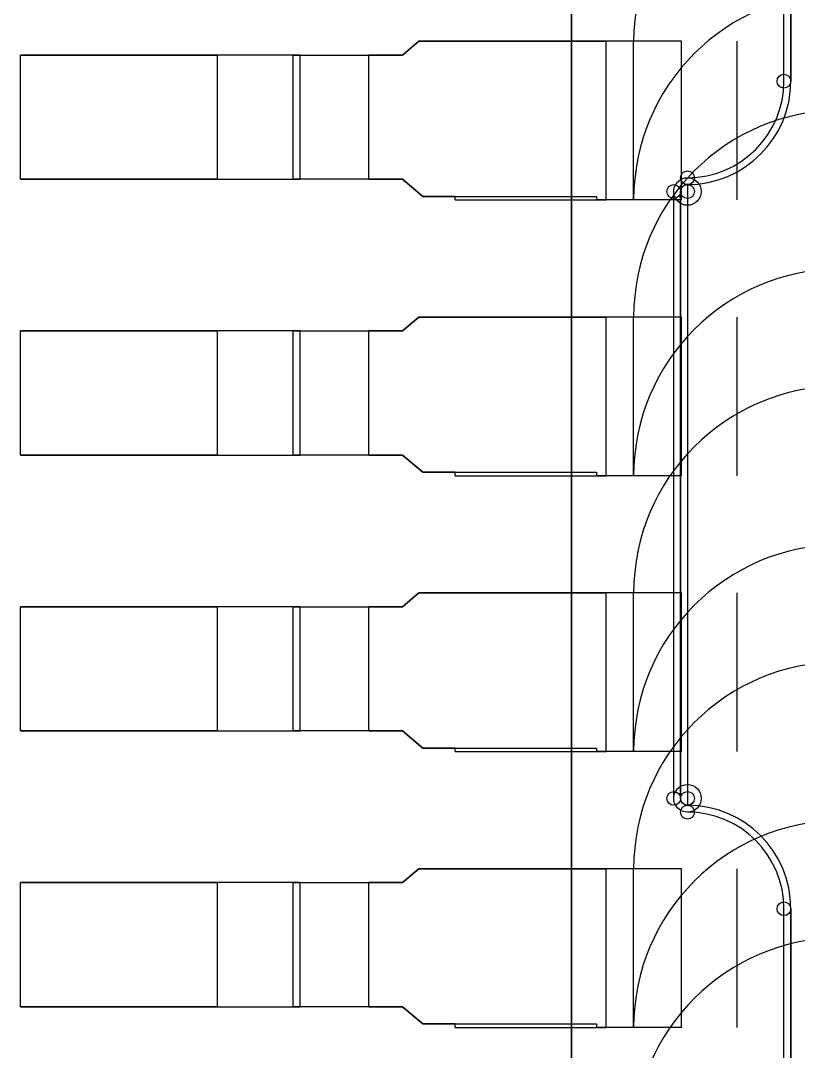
# Model space of a CAD drawing. Header units: millimetres. Extents: x -26.5 to 28.9, y -30 to 30.
# Drawn here: x 20.01 to 21.139, y -10.845 to -9.35 of the extents above; entities that cross this region are included whole.
import ezdxf

# ---------------------------------------------------------------- set-up
doc = ezdxf.new("R2010")
doc.units = ezdxf.units.MM
doc.layers.add('Feature', color=7, linetype='CONTINUOUS')

msp = doc.modelspace()

# ---------------------------------------------------------------- linework, layer by layer
at = {"layer": 'Feature'}
for p, q in [((20.81, -7.9989, 3.619), (20.81, -12.1811, 3.619)), ((20.81, -7.9989, 3.619), (20.81, -12.1811, 3.619)), ((21.1281, -9.43778, 4.5), (21.1281, -8.10778, 4.5)), ((21.1281, -9.43778, 4.5), (21.1281, -8.10778, 4.5)), ((21.1181, -9.43778, 4.15), (21.1181, -8.77298, 4.15)), ((21.1181, -9.43778, 4.15), (21.1181, -8.77298, 4.15)), ((21.1281, -8.77278, 4.16), (21.1281, -9.43778, 4.16)), ((21.1281, -8.77278, 4.16), (21.1281, -9.43778, 4.16)), ((20.81, -11.2961, 4.15), (20.81, -8.79653, 4.15)), ((20.81, -11.2961, 4.15), (20.81, -8.79653, 4.15)), ((20.5882, -9.38, 1.77328), (20.5646, -9.4, 1.74795)), ((20.5646, -9.4, 1.96789), (20.5882, -9.38, 1.99323)), ((20.5882, -9.38, 1.77328), (20.5646, -9.4, 1.74795)), ((20.5646, -9.4, 1.96789), (20.5882, -9.38, 1.99323)), ((20.9694, -9.38, 2.18205), (20.5882, -9.38, 1.77328)), ((20.5882, -9.38, 1.99323), (20.86, -9.38, 2.28462)), ((20.5882, -9.38, 1.99323), (20.5882, -9.38, 1.77328)), ((20.5882, -9.38, 1.99323), (20.86, -9.38, 2.28462)), ((20.9694, -9.38, 2.18205), (20.5882, -9.38, 1.77328)), ((20.5882, -9.38, 1.99323), (20.5882, -9.38, 1.77328)), ((20.86, -9.61, 2.28462), (20.86, -9.38, 2.28462)), ((20.86, -9.61, 2.28462), (20.86, -9.38, 2.28462)), ((20.9, -9.61, 3.05), (20.9, -9.38, 3.05)), ((20.9, -9.38, 2.38665), (20.9, -9.38, 3.05)), ((20.9, -9.61, 2.38665), (20.9, -9.38, 2.38665)), ((20.9, -9.61, 3.05), (20.9, -9.38, 3.05)), ((20.9, -9.61, 2.38665), (20.9, -9.38, 2.38665)), ((20.9, -9.38, 2.38665), (20.9, -9.38, 3.05)), ((20.9694, -9.61, 2.18205), (20.9694, -9.38, 2.18205)), ((20.9694, -9.61, 2.18205), (20.9694, -9.38, 2.18205)), ((21.05, -9.61, 2.38665), (21.05, -9.38, 2.38665)), ((21.05, -9.38, 3.05), (21.05, -9.38, 2.38665)), ((21.05, -9.61, 3.05), (21.05, -9.38, 3.05)), ((21.05, -9.61, 2.38665), (21.05, -9.38, 2.38665)), ((21.05, -9.61, 3.05), (21.05, -9.38, 3.05)), ((21.05, -9.38, 3.05), (21.05, -9.38, 2.38665)), ((20.0104, -9.4, 1.75), (20.2962, -9.4, 1.75)), ((20.0104, -9.58, 1.75), (20.0104, -9.4, 1.75)), ((20.0104, -9.4, 1.75), (20.0104, -9.4, 1.625)), ((20.0104, -9.58, 1.625), (20.0104, -9.4, 1.625)), ((20.0104, -9.58, 1.75), (20.0104, -9.4, 1.75)), ((20.4161, -9.4, 1.625), (20.0104, -9.4, 1.625)), ((20.0104, -9.58, 1.625), (20.0104, -9.4, 1.625)), ((20.4161, -9.4, 1.625), (20.0104, -9.4, 1.625)), ((20.0104, -9.4, 1.75), (20.0104, -9.4, 1.625)), ((20.0104, -9.4, 1.75), (20.2962, -9.4, 1.75)), ((20.2962, -9.58, 1.75), (20.2962, -9.4, 1.75)), ((20.2962, -9.58, 1.75), (20.2962, -9.4, 1.75)), ((20.4059, -9.58, 1.7977), (20.4059, -9.4, 1.7977)), ((20.4059, -9.4, 1.7977), (20.5646, -9.4, 1.96789)), ((20.4059, -9.58, 1.7977), (20.4059, -9.4, 1.7977)), ((20.4059, -9.4, 1.7977), (20.5646, -9.4, 1.96789)), ((20.4161, -9.58, 1.625), (20.4161, -9.4, 1.625)), ((20.4161, -9.58, 1.625), (20.4161, -9.4, 1.625)), ((20.5156, -9.58, 1.6954), (20.5156, -9.4, 1.6954)), ((20.5156, -9.58, 1.6954), (20.5156, -9.4, 1.6954)), ((20.5646, -9.4, 1.74795), (20.5156, -9.4, 1.6954)), ((20.5646, -9.4, 1.74795), (20.5156, -9.4, 1.6954)), ((20.5646, -9.4, 1.96789), (20.5646, -9.4, 1.74795)), ((20.5646, -9.4, 1.96789), (20.5646, -9.4, 1.74795)), ((21.1281, -9.43778, 4.16), (21.1281, -9.43778, 4.5)), ((21.1281, -9.43778, 4.16), (21.1281, -9.43778, 4.5)), ((20.2962, -9.58, 1.75), (20.0104, -9.58, 1.75)), ((20.0104, -9.58, 1.75), (20.0104, -9.58, 1.625)), ((20.0104, -9.58, 1.625), (20.4161, -9.58, 1.625)), ((20.0104, -9.58, 1.625), (20.4161, -9.58, 1.625)), ((20.2962, -9.58, 1.75), (20.0104, -9.58, 1.75)), ((20.0104, -9.58, 1.75), (20.0104, -9.58, 1.625)), ((20.5646, -9.58, 1.96789), (20.4059, -9.58, 1.7977)), ((20.5646, -9.58, 1.96789), (20.4059, -9.58, 1.7977)), ((20.5156, -9.58, 1.6954), (20.5646, -9.58, 1.74795)), ((20.5156, -9.58, 1.6954), (20.5646, -9.58, 1.74795)), ((20.5646, -9.58, 1.74795), (20.5941, -9.605, 1.77962)), ((20.5941, -9.605, 1.99956), (20.5646, -9.58, 1.96789)), ((20.5646, -9.58, 1.74795), (20.5941, -9.605, 1.77962)), ((20.5941, -9.605, 1.99956), (20.5646, -9.58, 1.96789)), ((20.5646, -9.58, 1.96789), (20.5646, -9.58, 1.74795)), ((20.5646, -9.58, 1.96789), (20.5646, -9.58, 1.74795)), ((20.9781, -9.58778, 4.5), (20.9781, -10.4878, 4.5)), ((20.9781, -9.58778, 4.16), (20.9781, -9.58778, 4.5)), ((20.9781, -9.58778, 4.16), (20.9781, -9.58778, 4.5)), ((20.9781, -9.58778, 4.5), (20.9781, -10.4878, 4.5)), ((20.5941, -9.605, 1.77962), (20.8463, -9.605, 2.05)), ((20.6412, -9.605, 2.05), (20.5941, -9.605, 1.99956)), ((20.5941, -9.605, 1.99956), (20.5941, -9.605, 1.77962)), ((20.5941, -9.605, 1.77962), (20.8463, -9.605, 2.05)), ((20.6412, -9.605, 2.05), (20.5941, -9.605, 1.99956)), ((20.5941, -9.605, 1.99956), (20.5941, -9.605, 1.77962)), ((20.6412, -9.61, 2.05), (20.6412, -9.605, 2.05)), ((20.6412, -9.61, 2.05), (20.6412, -9.605, 2.05)), ((20.6412, -9.605, 2.05), (20.8463, -9.605, 2.05)), ((20.6412, -9.605, 2.05), (20.8463, -9.605, 2.05)), ((20.6412, -9.61, 2.05), (20.86, -9.61, 2.28462)), ((20.6412, -9.61, 2.05), (20.86, -9.61, 2.28462)), ((20.6412, -9.61, 2.05), (20.8463, -9.61, 2.05)), ((20.6412, -9.61, 2.05), (20.8463, -9.61, 2.05)), ((20.8463, -9.605, 2.05), (20.8463, -9.61, 2.05)), ((20.8463, -9.605, 2.05), (20.8463, -9.61, 2.05)), ((20.9694, -9.61, 2.18205), (20.8463, -9.61, 2.05)), ((20.9694, -9.61, 2.18205), (20.8463, -9.61, 2.05)), ((20.9, -9.61, 2.38665), (20.9, -9.61, 3.05)), ((20.9, -9.61, 2.38665), (20.9, -9.61, 3.05)), ((20.9581, -10.4778, 4.15), (20.9581, -9.59778, 4.15)), ((20.9581, -10.4778, 4.15), (20.9581, -9.59778, 4.15)), ((20.9681, -9.59778, 4.16), (20.9681, -10.4778, 4.16)), ((20.9681, -10.4778, 4.49), (20.9681, -9.59778, 4.49)), ((20.9681, -9.59778, 4.49), (20.9681, -9.59778, 4.16)), ((20.9681, -9.59778, 4.49), (20.9681, -9.59778, 4.16)), ((20.9681, -10.4778, 4.49), (20.9681, -9.59778, 4.49)), ((20.9681, -9.59778, 4.16), (20.9681, -10.4778, 4.16)), ((21.05, -9.61, 3.05), (21.05, -9.61, 2.38665)), ((21.05, -9.61, 3.05), (21.05, -9.61, 2.38665)), ((20.5882, -9.78, 1.77328), (20.5646, -9.8, 1.74795)), ((20.5646, -9.8, 1.96789), (20.5882, -9.78, 1.99323)), ((20.5882, -9.78, 1.77328), (20.5646, -9.8, 1.74795)), ((20.5646, -9.8, 1.96789), (20.5882, -9.78, 1.99323)), ((20.9694, -9.78, 2.18205), (20.5882, -9.78, 1.77328)), ((20.5882, -9.78, 1.99323), (20.86, -9.78, 2.28462)), ((20.5882, -9.78, 1.99323), (20.5882, -9.78, 1.77328)), ((20.5882, -9.78, 1.99323), (20.86, -9.78, 2.28462)), ((20.9694, -9.78, 2.18205), (20.5882, -9.78, 1.77328)), ((20.5882, -9.78, 1.99323), (20.5882, -9.78, 1.77328)), ((20.86, -10.01, 2.28462), (20.86, -9.78, 2.28462)), ((20.86, -10.01, 2.28462), (20.86, -9.78, 2.28462)), ((20.9, -10.01, 3.05), (20.9, -9.78, 3.05)), ((20.9, -9.78, 2.38665), (20.9, -9.78, 3.05)), ((20.9, -10.01, 2.38665), (20.9, -9.78, 2.38665)), ((20.9, -10.01, 3.05), (20.9, -9.78, 3.05)), ((20.9, -10.01, 2.38665), (20.9, -9.78, 2.38665)), ((20.9, -9.78, 2.38665), (20.9, -9.78, 3.05)), ((20.9694, -10.01, 2.18205), (20.9694, -9.78, 2.18205)), ((20.9694, -10.01, 2.18205), (20.9694, -9.78, 2.18205)), ((21.05, -10.01, 2.38665), (21.05, -9.78, 2.38665)), ((21.05, -9.78, 3.05), (21.05, -9.78, 2.38665)), ((21.05, -10.01, 3.05), (21.05, -9.78, 3.05)), ((21.05, -10.01, 2.38665), (21.05, -9.78, 2.38665)), ((21.05, -10.01, 3.05), (21.05, -9.78, 3.05)), ((21.05, -9.78, 3.05), (21.05, -9.78, 2.38665)), ((20.0104, -9.8, 1.75), (20.2962, -9.8, 1.75)), ((20.0104, -9.98, 1.75), (20.0104, -9.8, 1.75)), ((20.0104, -9.8, 1.75), (20.0104, -9.8, 1.625)), ((20.0104, -9.98, 1.625), (20.0104, -9.8, 1.625)), ((20.0104, -9.98, 1.75), (20.0104, -9.8, 1.75)), ((20.4161, -9.8, 1.625), (20.0104, -9.8, 1.625)), ((20.0104, -9.98, 1.625), (20.0104, -9.8, 1.625)), ((20.4161, -9.8, 1.625), (20.0104, -9.8, 1.625)), ((20.0104, -9.8, 1.75), (20.0104, -9.8, 1.625)), ((20.0104, -9.8, 1.75), (20.2962, -9.8, 1.75)), ((20.2962, -9.98, 1.75), (20.2962, -9.8, 1.75)), ((20.2962, -9.98, 1.75), (20.2962, -9.8, 1.75)), ((20.4059, -9.98, 1.7977), (20.4059, -9.8, 1.7977)), ((20.4059, -9.8, 1.7977), (20.5646, -9.8, 1.96789)), ((20.4059, -9.98, 1.7977), (20.4059, -9.8, 1.7977)), ((20.4059, -9.8, 1.7977), (20.5646, -9.8, 1.96789)), ((20.4161, -9.98, 1.625), (20.4161, -9.8, 1.625)), ((20.4161, -9.98, 1.625), (20.4161, -9.8, 1.625)), ((20.5156, -9.98, 1.6954), (20.5156, -9.8, 1.6954)), ((20.5156, -9.98, 1.6954), (20.5156, -9.8, 1.6954)), ((20.5646, -9.8, 1.74795), (20.5156, -9.8, 1.6954)), ((20.5646, -9.8, 1.74795), (20.5156, -9.8, 1.6954)), ((20.5646, -9.8, 1.96789), (20.5646, -9.8, 1.74795)), ((20.5646, -9.8, 1.96789), (20.5646, -9.8, 1.74795)), ((20.2962, -9.98, 1.75), (20.0104, -9.98, 1.75)), ((20.0104, -9.98, 1.75), (20.0104, -9.98, 1.625)), ((20.0104, -9.98, 1.625), (20.4161, -9.98, 1.625)), ((20.0104, -9.98, 1.625), (20.4161, -9.98, 1.625)), ((20.2962, -9.98, 1.75), (20.0104, -9.98, 1.75)), ((20.0104, -9.98, 1.75), (20.0104, -9.98, 1.625)), ((20.5646, -9.98, 1.96789), (20.4059, -9.98, 1.7977)), ((20.5646, -9.98, 1.96789), (20.4059, -9.98, 1.7977)), ((20.5156, -9.98, 1.6954), (20.5646, -9.98, 1.74795)), ((20.5156, -9.98, 1.6954), (20.5646, -9.98, 1.74795)), ((20.5646, -9.98, 1.74795), (20.5941, -10.005, 1.77962)), ((20.5941, -10.005, 1.99956), (20.5646, -9.98, 1.96789)), ((20.5646, -9.98, 1.74795), (20.5941, -10.005, 1.77962)), ((20.5941, -10.005, 1.99956), (20.5646, -9.98, 1.96789)), ((20.5646, -9.98, 1.96789), (20.5646, -9.98, 1.74795)), ((20.5646, -9.98, 1.96789), (20.5646, -9.98, 1.74795)), ((20.5941, -10.005, 1.77962), (20.8463, -10.005, 2.05)), ((20.6412, -10.005, 2.05), (20.5941, -10.005, 1.99956)), ((20.5941, -10.005, 1.99956), (20.5941, -10.005, 1.77962)), ((20.5941, -10.005, 1.77962), (20.8463, -10.005, 2.05)), ((20.6412, -10.005, 2.05), (20.5941, -10.005, 1.99956)), ((20.5941, -10.005, 1.99956), (20.5941, -10.005, 1.77962)), ((20.6412, -10.01, 2.05), (20.6412, -10.005, 2.05)), ((20.6412, -10.01, 2.05), (20.6412, -10.005, 2.05)), ((20.6412, -10.005, 2.05), (20.8463, -10.005, 2.05)), ((20.6412, -10.005, 2.05), (20.8463, -10.005, 2.05)), ((20.6412, -10.01, 2.05), (20.86, -10.01, 2.28462)), ((20.6412, -10.01, 2.05), (20.86, -10.01, 2.28462)), ((20.6412, -10.01, 2.05), (20.8463, -10.01, 2.05)), ((20.6412, -10.01, 2.05), (20.8463, -10.01, 2.05)), ((20.8463, -10.005, 2.05), (20.8463, -10.01, 2.05)), ((20.8463, -10.005, 2.05), (20.8463, -10.01, 2.05)), ((20.9694, -10.01, 2.18205), (20.8463, -10.01, 2.05)), ((20.9694, -10.01, 2.18205), (20.8463, -10.01, 2.05)), ((20.9, -10.01, 2.38665), (20.9, -10.01, 3.05)), ((20.9, -10.01, 2.38665), (20.9, -10.01, 3.05)), ((21.05, -10.01, 3.05), (21.05, -10.01, 2.38665)), ((21.05, -10.01, 3.05), (21.05, -10.01, 2.38665)), ((20.5882, -10.18, 1.77328), (20.5646, -10.2, 1.74795)), ((20.5646, -10.2, 1.96789), (20.5882, -10.18, 1.99323)), ((20.5882, -10.18, 1.77328), (20.5646, -10.2, 1.74795)), ((20.5646, -10.2, 1.96789), (20.5882, -10.18, 1.99323)), ((20.9694, -10.18, 2.18205), (20.5882, -10.18, 1.77328)), ((20.5882, -10.18, 1.99323), (20.86, -10.18, 2.28462)), ((20.5882, -10.18, 1.99323), (20.5882, -10.18, 1.77328)), ((20.5882, -10.18, 1.99323), (20.86, -10.18, 2.28462)), ((20.9694, -10.18, 2.18205), (20.5882, -10.18, 1.77328)), ((20.5882, -10.18, 1.99323), (20.5882, -10.18, 1.77328)), ((20.86, -10.41, 2.28462), (20.86, -10.18, 2.28462)), ((20.86, -10.41, 2.28462), (20.86, -10.18, 2.28462)), ((20.9, -10.41, 3.05), (20.9, -10.18, 3.05)), ((20.9, -10.18, 2.38665), (20.9, -10.18, 3.05)), ((20.9, -10.41, 2.38665), (20.9, -10.18, 2.38665)), ((20.9, -10.41, 3.05), (20.9, -10.18, 3.05)), ((20.9, -10.41, 2.38665), (20.9, -10.18, 2.38665)), ((20.9, -10.18, 2.38665), (20.9, -10.18, 3.05)), ((20.9694, -10.41, 2.18205), (20.9694, -10.18, 2.18205)), ((20.9694, -10.41, 2.18205), (20.9694, -10.18, 2.18205)), ((21.05, -10.41, 2.38665), (21.05, -10.18, 2.38665)), ((21.05, -10.18, 3.05), (21.05, -10.18, 2.38665)), ((21.05, -10.41, 3.05), (21.05, -10.18, 3.05)), ((21.05, -10.41, 2.38665), (21.05, -10.18, 2.38665)), ((21.05, -10.41, 3.05), (21.05, -10.18, 3.05)), ((21.05, -10.18, 3.05), (21.05, -10.18, 2.38665)), ((20.0104, -10.2, 1.75), (20.2962, -10.2, 1.75)), ((20.0104, -10.38, 1.75), (20.0104, -10.2, 1.75)), ((20.0104, -10.2, 1.75), (20.0104, -10.2, 1.625)), ((20.0104, -10.38, 1.625), (20.0104, -10.2, 1.625)), ((20.0104, -10.38, 1.75), (20.0104, -10.2, 1.75)), ((20.4161, -10.2, 1.625), (20.0104, -10.2, 1.625)), ((20.0104, -10.38, 1.625), (20.0104, -10.2, 1.625)), ((20.4161, -10.2, 1.625), (20.0104, -10.2, 1.625)), ((20.0104, -10.2, 1.75), (20.0104, -10.2, 1.625)), ((20.0104, -10.2, 1.75), (20.2962, -10.2, 1.75)), ((20.2962, -10.38, 1.75), (20.2962, -10.2, 1.75)), ((20.2962, -10.38, 1.75), (20.2962, -10.2, 1.75)), ((20.4059, -10.38, 1.7977), (20.4059, -10.2, 1.7977)), ((20.4059, -10.2, 1.7977), (20.5646, -10.2, 1.96789)), ((20.4059, -10.38, 1.7977), (20.4059, -10.2, 1.7977)), ((20.4059, -10.2, 1.7977), (20.5646, -10.2, 1.96789)), ((20.4161, -10.38, 1.625), (20.4161, -10.2, 1.625)), ((20.4161, -10.38, 1.625), (20.4161, -10.2, 1.625)), ((20.5156, -10.38, 1.6954), (20.5156, -10.2, 1.6954)), ((20.5156, -10.38, 1.6954), (20.5156, -10.2, 1.6954)), ((20.5646, -10.2, 1.74795), (20.5156, -10.2, 1.6954)), ((20.5646, -10.2, 1.74795), (20.5156, -10.2, 1.6954)), ((20.5646, -10.2, 1.96789), (20.5646, -10.2, 1.74795)), ((20.5646, -10.2, 1.96789), (20.5646, -10.2, 1.74795)), ((20.2962, -10.38, 1.75), (20.0104, -10.38, 1.75)), ((20.0104, -10.38, 1.75), (20.0104, -10.38, 1.625)), ((20.0104, -10.38, 1.625), (20.4161, -10.38, 1.625)), ((20.0104, -10.38, 1.625), (20.4161, -10.38, 1.625)), ((20.2962, -10.38, 1.75), (20.0104, -10.38, 1.75)), ((20.0104, -10.38, 1.75), (20.0104, -10.38, 1.625)), ((20.5646, -10.38, 1.96789), (20.4059, -10.38, 1.7977)), ((20.5646, -10.38, 1.96789), (20.4059, -10.38, 1.7977)), ((20.5156, -10.38, 1.6954), (20.5646, -10.38, 1.74795)), ((20.5156, -10.38, 1.6954), (20.5646, -10.38, 1.74795)), ((20.5646, -10.38, 1.74795), (20.5941, -10.405, 1.77962)), ((20.5941, -10.405, 1.99956), (20.5646, -10.38, 1.96789)), ((20.5646, -10.38, 1.74795), (20.5941, -10.405, 1.77962)), ((20.5941, -10.405, 1.99956), (20.5646, -10.38, 1.96789)), ((20.5646, -10.38, 1.96789), (20.5646, -10.38, 1.74795)), ((20.5646, -10.38, 1.96789), (20.5646, -10.38, 1.74795)), ((20.5941, -10.405, 1.77962), (20.8463, -10.405, 2.05)), ((20.6412, -10.405, 2.05), (20.5941, -10.405, 1.99956)), ((20.5941, -10.405, 1.99956), (20.5941, -10.405, 1.77962)), ((20.5941, -10.405, 1.77962), (20.8463, -10.405, 2.05)), ((20.6412, -10.405, 2.05), (20.5941, -10.405, 1.99956)), ((20.5941, -10.405, 1.99956), (20.5941, -10.405, 1.77962)), ((20.6412, -10.41, 2.05), (20.6412, -10.405, 2.05)), ((20.6412, -10.41, 2.05), (20.6412, -10.405, 2.05)), ((20.6412, -10.405, 2.05), (20.8463, -10.405, 2.05)), ((20.6412, -10.405, 2.05), (20.8463, -10.405, 2.05)), ((20.6412, -10.41, 2.05), (20.86, -10.41, 2.28462)), ((20.6412, -10.41, 2.05), (20.86, -10.41, 2.28462)), ((20.6412, -10.41, 2.05), (20.8463, -10.41, 2.05)), ((20.6412, -10.41, 2.05), (20.8463, -10.41, 2.05)), ((20.8463, -10.405, 2.05), (20.8463, -10.41, 2.05)), ((20.8463, -10.405, 2.05), (20.8463, -10.41, 2.05)), ((20.9694, -10.41, 2.18205), (20.8463, -10.41, 2.05)), ((20.9694, -10.41, 2.18205), (20.8463, -10.41, 2.05)), ((20.9, -10.41, 2.38665), (20.9, -10.41, 3.05)), ((20.9, -10.41, 2.38665), (20.9, -10.41, 3.05)), ((21.05, -10.41, 3.05), (21.05, -10.41, 2.38665)), ((21.05, -10.41, 3.05), (21.05, -10.41, 2.38665)), ((20.9681, -10.4778, 4.16), (20.9681, -10.4778, 4.49)), ((20.9681, -10.4778, 4.16), (20.9681, -10.4778, 4.49)), ((20.9781, -10.4878, 4.16), (20.9781, -10.4878, 4.5)), ((20.9781, -10.4878, 4.16), (20.9781, -10.4878, 4.5)), ((20.5882, -10.58, 1.77328), (20.5646, -10.6, 1.74795)), ((20.5646, -10.6, 1.96789), (20.5882, -10.58, 1.99323)), ((20.5882, -10.58, 1.77328), (20.5646, -10.6, 1.74795)), ((20.5646, -10.6, 1.96789), (20.5882, -10.58, 1.99323)), ((20.9694, -10.58, 2.18205), (20.5882, -10.58, 1.77328)), ((20.5882, -10.58, 1.99323), (20.86, -10.58, 2.28462)), ((20.5882, -10.58, 1.99323), (20.5882, -10.58, 1.77328)), ((20.5882, -10.58, 1.99323), (20.86, -10.58, 2.28462)), ((20.9694, -10.58, 2.18205), (20.5882, -10.58, 1.77328)), ((20.5882, -10.58, 1.99323), (20.5882, -10.58, 1.77328)), ((20.86, -10.81, 2.28462), (20.86, -10.58, 2.28462)), ((20.86, -10.81, 2.28462), (20.86, -10.58, 2.28462)), ((20.9, -10.81, 3.05), (20.9, -10.58, 3.05)), ((20.9, -10.58, 2.38665), (20.9, -10.58, 3.05)), ((20.9, -10.81, 2.38665), (20.9, -10.58, 2.38665)), ((20.9, -10.81, 3.05), (20.9, -10.58, 3.05)), ((20.9, -10.81, 2.38665), (20.9, -10.58, 2.38665)), ((20.9, -10.58, 2.38665), (20.9, -10.58, 3.05)), ((20.9694, -10.81, 2.18205), (20.9694, -10.58, 2.18205)), ((20.9694, -10.81, 2.18205), (20.9694, -10.58, 2.18205)), ((21.05, -10.81, 2.38665), (21.05, -10.58, 2.38665)), ((21.05, -10.58, 3.05), (21.05, -10.58, 2.38665)), ((21.05, -10.81, 3.05), (21.05, -10.58, 3.05)), ((21.05, -10.81, 2.38665), (21.05, -10.58, 2.38665)), ((21.05, -10.81, 3.05), (21.05, -10.58, 3.05)), ((21.05, -10.58, 3.05), (21.05, -10.58, 2.38665)), ((20.0104, -10.6, 1.75), (20.2962, -10.6, 1.75)), ((20.0104, -10.78, 1.75), (20.0104, -10.6, 1.75)), ((20.0104, -10.6, 1.75), (20.0104, -10.6, 1.625)), ((20.0104, -10.78, 1.625), (20.0104, -10.6, 1.625)), ((20.0104, -10.78, 1.75), (20.0104, -10.6, 1.75)), ((20.4161, -10.6, 1.625), (20.0104, -10.6, 1.625)), ((20.0104, -10.78, 1.625), (20.0104, -10.6, 1.625)), ((20.4161, -10.6, 1.625), (20.0104, -10.6, 1.625)), ((20.0104, -10.6, 1.75), (20.0104, -10.6, 1.625)), ((20.0104, -10.6, 1.75), (20.2962, -10.6, 1.75)), ((20.2962, -10.78, 1.75), (20.2962, -10.6, 1.75)), ((20.2962, -10.78, 1.75), (20.2962, -10.6, 1.75)), ((20.4059, -10.78, 1.7977), (20.4059, -10.6, 1.7977)), ((20.4059, -10.6, 1.7977), (20.5646, -10.6, 1.96789)), ((20.4059, -10.78, 1.7977), (20.4059, -10.6, 1.7977)), ((20.4059, -10.6, 1.7977), (20.5646, -10.6, 1.96789)), ((20.4161, -10.78, 1.625), (20.4161, -10.6, 1.625)), ((20.4161, -10.78, 1.625), (20.4161, -10.6, 1.625)), ((20.5156, -10.78, 1.6954), (20.5156, -10.6, 1.6954)), ((20.5156, -10.78, 1.6954), (20.5156, -10.6, 1.6954)), ((20.5646, -10.6, 1.74795), (20.5156, -10.6, 1.6954)), ((20.5646, -10.6, 1.74795), (20.5156, -10.6, 1.6954)), ((20.5646, -10.6, 1.96789), (20.5646, -10.6, 1.74795)), ((20.5646, -10.6, 1.96789), (20.5646, -10.6, 1.74795)), ((21.1181, -11.3026, 4.15), (21.1181, -10.6378, 4.15)), ((21.1181, -11.3026, 4.15), (21.1181, -10.6378, 4.15)), ((21.1281, -11.9678, 4.5), (21.1281, -10.6378, 4.5)), ((21.1281, -10.6378, 4.16), (21.1281, -10.6378, 4.5)), ((21.1281, -10.6378, 4.16), (21.1281, -10.6378, 4.5)), ((21.1281, -10.6378, 4.16), (21.1281, -11.3028, 4.16)), ((21.1281, -11.9678, 4.5), (21.1281, -10.6378, 4.5)), ((21.1281, -10.6378, 4.16), (21.1281, -11.3028, 4.16)), ((20.2962, -10.78, 1.75), (20.0104, -10.78, 1.75)), ((20.0104, -10.78, 1.75), (20.0104, -10.78, 1.625)), ((20.0104, -10.78, 1.625), (20.4161, -10.78, 1.625)), ((20.0104, -10.78, 1.625), (20.4161, -10.78, 1.625)), ((20.2962, -10.78, 1.75), (20.0104, -10.78, 1.75)), ((20.0104, -10.78, 1.75), (20.0104, -10.78, 1.625)), ((20.5646, -10.78, 1.96789), (20.4059, -10.78, 1.7977)), ((20.5646, -10.78, 1.96789), (20.4059, -10.78, 1.7977)), ((20.5156, -10.78, 1.6954), (20.5646, -10.78, 1.74795)), ((20.5156, -10.78, 1.6954), (20.5646, -10.78, 1.74795)), ((20.5646, -10.78, 1.74795), (20.5941, -10.805, 1.77962)), ((20.5941, -10.805, 1.99956), (20.5646, -10.78, 1.96789)), ((20.5646, -10.78, 1.74795), (20.5941, -10.805, 1.77962)), ((20.5941, -10.805, 1.99956), (20.5646, -10.78, 1.96789)), ((20.5646, -10.78, 1.96789), (20.5646, -10.78, 1.74795)), ((20.5646, -10.78, 1.96789), (20.5646, -10.78, 1.74795)), ((20.5941, -10.805, 1.77962), (20.8463, -10.805, 2.05)), ((20.6412, -10.805, 2.05), (20.5941, -10.805, 1.99956)), ((20.5941, -10.805, 1.99956), (20.5941, -10.805, 1.77962)), ((20.5941, -10.805, 1.77962), (20.8463, -10.805, 2.05)), ((20.6412, -10.805, 2.05), (20.5941, -10.805, 1.99956)), ((20.5941, -10.805, 1.99956), (20.5941, -10.805, 1.77962)), ((20.6412, -10.81, 2.05), (20.6412, -10.805, 2.05)), ((20.6412, -10.81, 2.05), (20.6412, -10.805, 2.05)), ((20.6412, -10.805, 2.05), (20.8463, -10.805, 2.05)), ((20.6412, -10.805, 2.05), (20.8463, -10.805, 2.05)), ((20.8463, -10.805, 2.05), (20.8463, -10.81, 2.05)), ((20.8463, -10.805, 2.05), (20.8463, -10.81, 2.05)), ((20.6412, -10.81, 2.05), (20.86, -10.81, 2.28462)), ((20.6412, -10.81, 2.05), (20.86, -10.81, 2.28462)), ((20.6412, -10.81, 2.05), (20.8463, -10.81, 2.05)), ((20.6412, -10.81, 2.05), (20.8463, -10.81, 2.05)), ((20.9694, -10.81, 2.18205), (20.8463, -10.81, 2.05)), ((20.9694, -10.81, 2.18205), (20.8463, -10.81, 2.05)), ((20.9, -10.81, 2.38665), (20.9, -10.81, 3.05)), ((20.9, -10.81, 2.38665), (20.9, -10.81, 3.05)), ((21.05, -10.81, 3.05), (21.05, -10.81, 2.38665)), ((21.05, -10.81, 3.05), (21.05, -10.81, 2.38665))]:
    msp.add_line(p, q, dxfattribs=at)
for centre, radius in [((21.1181, -9.43778), 0.01), ((21.1181, -9.43778), 0.01), ((20.9781, -9.59778), 0.02), ((20.9781, -9.59778), 0.02), ((20.9781, -9.57778), 0.01), ((20.9781, -9.57778), 0.01), ((20.9581, -9.59778), 0.01), ((20.9581, -9.59778), 0.01), ((20.9781, -9.59778), 0.01), ((20.9781, -9.59778), 0.01), ((20.9781, -10.4778), 0.02), ((20.9781, -10.4778), 0.02), ((20.9581, -10.4778), 0.01), ((20.9581, -10.4778), 0.01), ((20.9781, -10.4778), 0.01), ((20.9781, -10.4778), 0.01), ((20.9781, -10.4978), 0.01), ((20.9781, -10.4978), 0.01), ((21.1181, -10.6378), 0.01), ((21.1181, -10.6378), 0.01)]:
    msp.add_circle(centre, radius, dxfattribs=at)
for centre, radius, start, end in [((20.75, -9.21, 2.38665), 0.3, 0, 0), ((20.75, -9.21, 2.38665), 0.3, 0, 0), ((20.75, -9.38, 2.38665), 0.3, 0, 0), ((20.75, -9.38, 2.38665), 0.3, 0, 0), ((21.2, -9.38, 3.05), 0.3, 0, 180), ((21.2, -9.38, 3.05), 0.3, 0, 180), ((20.2962, -9.4, 1.9), 0.21941, 0, 0), ((20.2962, -9.4, 1.9), 0.21941, 0, 0), ((20.75, -9.38, 2.38665), 0.10995, 0, 0), ((20.75, -9.38, 2.38665), 0.10995, 0, 0), ((20.75, -9.61, 2.38665), 0.3, 0, 0), ((20.75, -9.61, 2.38665), 0.3, 0, 0), ((21.2, -9.61, 3.05), 0.3, 0, 180), ((21.2, -9.61, 3.05), 0.3, 0, 180), ((20.2962, -9.4, 1.9), 0, 0, 0), ((20.2962, -9.4, 1.9), 0, 0, 0), ((20.9781, -9.43778, 4.15), 0.14, -90, 0), ((20.9781, -9.43778, 4.5), 0.15, -90, 0), ((20.9781, -9.43778, 4.5), 0.15, -90, 0), ((20.9781, -9.43778, 4.16), 0.15, -90, 0), ((20.9781, -9.43778, 4.15), 0.14, -90, 0), ((20.9781, -9.43778, 4.16), 0.15, -90, 0), ((20.2962, -9.58, 1.9), 0.1199, 0, 0), ((20.2962, -9.58, 1.9), 0.1199, 0, 0), ((20.2962, -9.58, 1.9), 0.1097, 0, 0), ((20.2962, -9.58, 1.9), 0.1097, 0, 0), ((20.75, -9.78, 2.38665), 0.3, 0, 0), ((20.75, -9.78, 2.38665), 0.3, 0, 0), ((21.2, -9.78, 3.05), 0.3, 0, 180), ((21.2, -9.78, 3.05), 0.3, 0, 180), ((20.75, -9.61, 2.38665), 0.10995, 0, 0), ((20.75, -9.61, 2.38665), 0.10995, 0, 0), ((20.2962, -9.8, 1.9), 0.21941, 0, 0), ((20.2962, -9.8, 1.9), 0.21941, 0, 0), ((20.75, -9.78, 2.38665), 0.10995, 0, 0), ((20.75, -9.78, 2.38665), 0.10995, 0, 0), ((20.75, -10.01, 2.38665), 0.3, 0, 0), ((20.75, -10.01, 2.38665), 0.3, 0, 0), ((21.2, -10.01, 3.05), 0.3, 0, 180), ((21.2, -10.01, 3.05), 0.3, 0, 180), ((20.2962, -9.8, 1.9), 0, 0, 0), ((20.2962, -9.8, 1.9), 0, 0, 0), ((20.2962, -9.98, 1.9), 0.1199, 0, 0), ((20.2962, -9.98, 1.9), 0.1199, 0, 0), ((20.2962, -9.98, 1.9), 0.1097, 0, 0), ((20.2962, -9.98, 1.9), 0.1097, 0, 0), ((20.75, -10.18, 2.38665), 0.3, 0, 0), ((20.75, -10.18, 2.38665), 0.3, 0, 0), ((21.2, -10.18, 3.05), 0.3, 0, 180), ((21.2, -10.18, 3.05), 0.3, 0, 180), ((20.75, -10.01, 2.38665), 0.10995, 0, 0), ((20.75, -10.01, 2.38665), 0.10995, 0, 0), ((20.2962, -10.2, 1.9), 0.21941, 0, 0), ((20.2962, -10.2, 1.9), 0.21941, 0, 0), ((20.75, -10.18, 2.38665), 0.10995, 0, 0), ((20.75, -10.18, 2.38665), 0.10995, 0, 0), ((20.75, -10.41, 2.38665), 0.3, 0, 0), ((20.75, -10.41, 2.38665), 0.3, 0, 0), ((21.2, -10.41, 3.05), 0.3, 0, 180), ((21.2, -10.41, 3.05), 0.3, 0, 180), ((20.2962, -10.2, 1.9), 0, 0, 0), ((20.2962, -10.2, 1.9), 0, 0, 0), ((20.2962, -10.38, 1.9), 0.1199, 0, 0), ((20.2962, -10.38, 1.9), 0.1199, 0, 0), ((20.2962, -10.38, 1.9), 0.1097, 0, 0), ((20.2962, -10.38, 1.9), 0.1097, 0, 0), ((20.75, -10.58, 2.38665), 0.3, 0, 0), ((20.75, -10.58, 2.38665), 0.3, 0, 0), ((21.2, -10.58, 3.05), 0.3, 0, 180), ((21.2, -10.58, 3.05), 0.3, 0, 180), ((20.75, -10.41, 2.38665), 0.10995, 0, 0), ((20.75, -10.41, 2.38665), 0.10995, 0, 0), ((20.2962, -10.6, 1.9), 0.21941, 0, 0), ((20.2962, -10.6, 1.9), 0.21941, 0, 0), ((20.75, -10.58, 2.38665), 0.10995, 0, 0), ((20.75, -10.58, 2.38665), 0.10995, 0, 0), ((20.9781, -10.6378, 4.5), 0.15, 0, 90), ((20.9781, -10.6378, 4.5), 0.15, 0, 90), ((20.9781, -10.6378, 4.16), 0.15, 0, 90), ((20.9781, -10.6378, 4.16), 0.15, 0, 90), ((20.9781, -10.6378, 4.15), 0.14, 0, 90), ((20.9781, -10.6378, 4.15), 0.14, 0, 90), ((20.75, -10.81, 2.38665), 0.3, 0, 0), ((20.75, -10.81, 2.38665), 0.3, 0, 0), ((21.2, -10.81, 3.05), 0.3, 0, 180), ((21.2, -10.81, 3.05), 0.3, 0, 180), ((20.2962, -10.6, 1.9), 0, 0, 0), ((20.2962, -10.6, 1.9), 0, 0, 0), ((20.2962, -10.78, 1.9), 0.1199, 0, 0), ((20.2962, -10.78, 1.9), 0.1199, 0, 0), ((20.2962, -10.78, 1.9), 0.1097, 0, 0), ((20.2962, -10.78, 1.9), 0.1097, 0, 0), ((20.75, -10.98, 2.38665), 0.3, 0, 0), ((20.75, -10.98, 2.38665), 0.3, 0, 0), ((21.2, -10.98, 3.05), 0.3, 0, 180), ((21.2, -10.98, 3.05), 0.3, 0, 180), ((20.75, -10.81, 2.38665), 0.10995, 0, 0), ((20.75, -10.81, 2.38665), 0.10995, 0, 0), ((20.2962, -11, 1.9), 0.21941, 0, 0), ((20.2962, -11, 1.9), 0.21941, 0, 0)]:
    msp.add_arc(centre, radius, start, end, dxfattribs=at)
for points in [[(20.9781, -9.58778, 4.5), (20.9691, -9.58873, 4.49905), (20.9681, -9.59778, 4.49)], [(20.9781, -9.58778, 4.5), (20.9691, -9.58873, 4.49905), (20.9681, -9.59778, 4.49)], [(20.9781, -10.4878, 4.5), (20.9691, -10.4868, 4.49905), (20.9681, -10.4778, 4.49)], [(20.9781, -10.4878, 4.5), (20.9691, -10.4868, 4.49905), (20.9681, -10.4778, 4.49)]]:
    msp.add_open_spline(points, degree=2, dxfattribs=at)

doc.saveas('drawing.dxf')
